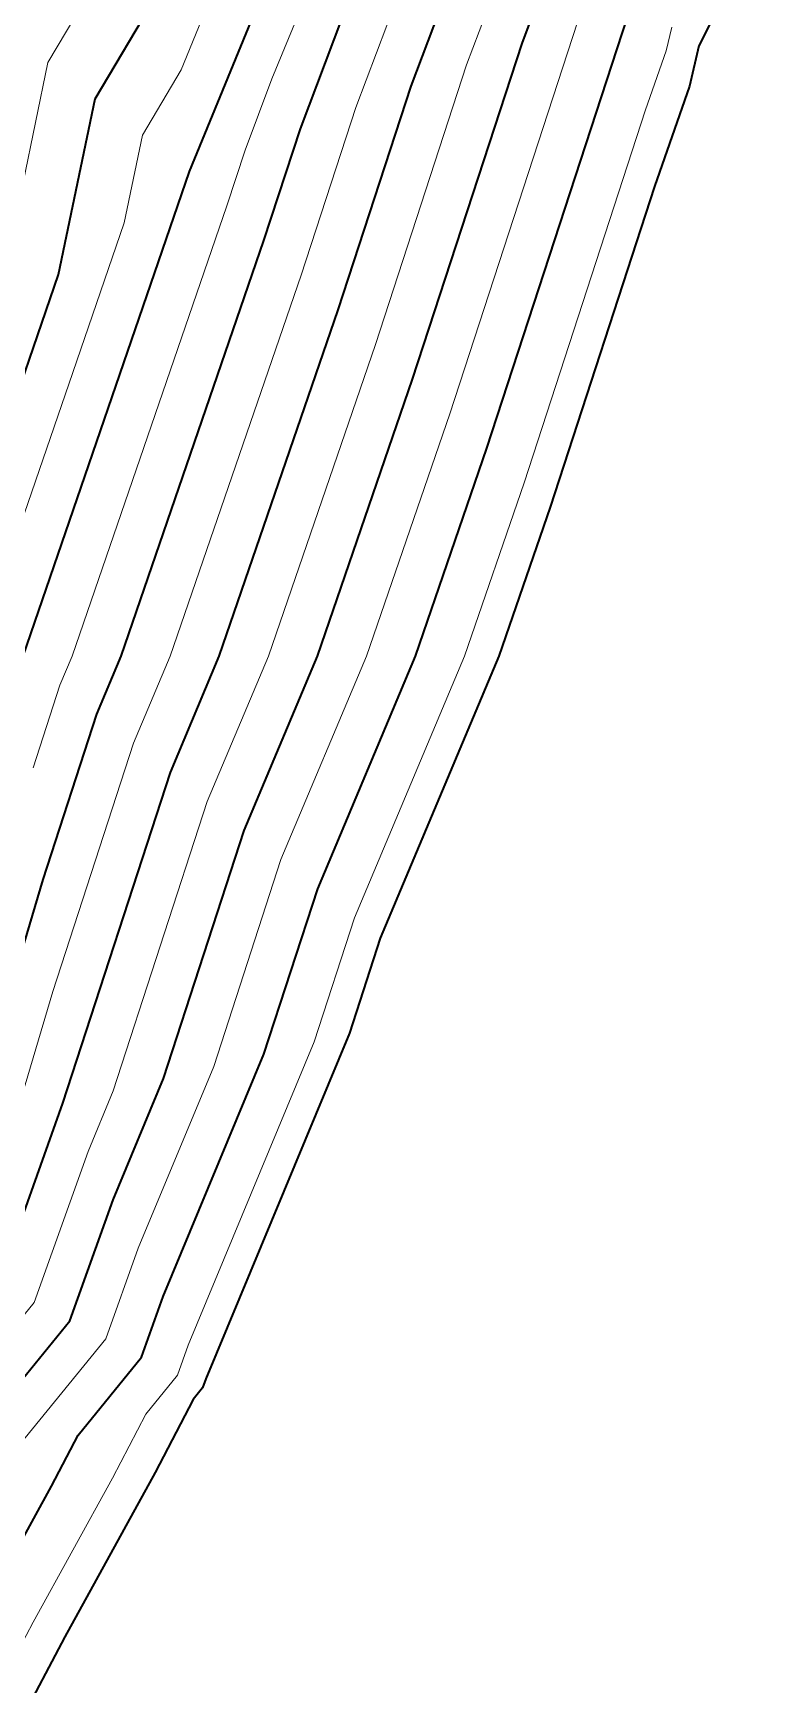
# Model space of a CAD drawing. Header units: millimetres. Extents: x -861324 to 439029, y -308065 to 694685.
# Drawn here: x 2073 to 17167, y 10606 to 44471 of the extents above; entities that cross this region are included whole.
import ezdxf

# ---------------------------------------------------------------- set-up
doc = ezdxf.new("R2010")
doc.units = ezdxf.units.MM
for name, color, linetype, lineweight in [('C-TOPO', 7, 'Continuous', 9), ('C-TOPO-MAJR', 7, 'Continuous', 35), ('C-TOPO-MINR', 7, 'Continuous', 9)]:
    doc.layers.add(name, color=color, linetype=linetype, lineweight=lineweight)

msp = doc.modelspace()

# ---------------------------------------------------------------- linework, layer by layer
at = {"layer": 'C-TOPO', "lineweight": 35}
for p, q in [((17167, 47110), (15713, 44209)), ((15713, 44209), (15517, 43385)), ((15517, 43385), (14805, 41327)), ((14805, 41327), (12664, 34751)), ((12664, 34751), (11616, 31699)), ((11616, 31699), (9186, 25917)), ((9186, 25917), (8553, 23967)), ((8553, 23967), (5612, 16881)), ((5546, 16695), (5350, 16456)), ((5612, 16881), (5546, 16695)), ((5350, 16456), (4575, 14959)), ((4575, 14959), (2721, 11595)), ((2721, 11595), (-2106, 2423))]:
    msp.add_line(p, q, dxfattribs=at)
at = {"layer": 'C-TOPO-MAJR'}
for p, q in [((5280, 41636), (8732, 50062)), ((9819, 43384), (12013, 49211)), ((12089, 44259), (13185, 47172)), ((3344, 43124), (4933, 45794)), ((7550, 42510), (8646, 45424)), ((11370, 35958), (14358, 45133)), ((9847, 37377), (12089, 44259)), ((8325, 38797), (9819, 43384)), ((2596, 39524), (3344, 43124)), ((6802, 40217), (7550, 42510)), ((1869, 31699), (5280, 41636)), ((3879, 31699), (6802, 40217)), ((488, 33388), (2596, 39524)), ((5888, 31699), (8325, 38797)), ((7898, 31699), (9847, 37377)), ((9908, 31699), (11370, 35958)), ((3377, 30507), (3879, 31699)), ((4886, 29315), (5888, 31699)), ((6395, 28123), (7898, 31699)), ((7903, 26930), (9908, 31699)), ((2277, 27116), (3377, 30507)), ((2684, 22532), (4886, 29315)), ((4743, 23036), (6395, 28123)), ((773, 22037), (2277, 27116)), ((6802, 23539), (7903, 26930)), ((4739, 18567), (6802, 23539)), ((3711, 20549), (4743, 23036)), ((1359, 18815), (2684, 22532)), ((2828, 18071), (3711, 20549)), ((4297, 17328), (4739, 18567)), ((223, 14875), (2828, 18071)), ((2994, 15729), (4297, 17328)), ((2450, 14679), (2994, 15729)), ((1150, 12318), (2450, 14679))]:
    msp.add_line(p, q, dxfattribs=at)
at = {"layer": 'C-TOPO-MINR'}
for p, q in [((5106, 43715), (7696, 50035)), ((6963, 43530), (9553, 49849)), ((10954, 43822), (12599, 48191)), ((2376, 43869), (4759, 47873)), ((8684, 42947), (10330, 47317)), ((10609, 36668), (13223, 44696)), ((15040, 44105), (15155, 44589)), ((14621, 42894), (15040, 44105)), ((1255, 38467), (2376, 43869)), ((4312, 42380), (5106, 43715)), ((9086, 38087), (10954, 43822)), ((6415, 42073), (6963, 43530)), ((7564, 39507), (8684, 42947)), ((12131, 35248), (14621, 42894)), ((3938, 40580), (4312, 42380)), ((6041, 40926), (6415, 42073)), ((2874, 31699), (6041, 40926)), ((2884, 37512), (3938, 40580)), ((4883, 31699), (7564, 39507)), ((6893, 31699), (9086, 38087)), ((1178, 32544), (2884, 37512)), ((8903, 31699), (10609, 36668)), ((10913, 31699), (12131, 35248)), ((2623, 31103), (2874, 31699)), ((4132, 29911), (4883, 31699)), ((5640, 28719), (6893, 31699)), ((7149, 27526), (8903, 31699)), ((8658, 26334), (10913, 31699)), ((2073, 29407), (2623, 31103)), ((2480, 24824), (4132, 29911)), ((3714, 22784), (5640, 28719)), ((5773, 23287), (7149, 27526)), ((7832, 23791), (8658, 26334)), ((1729, 22285), (2480, 24824)), ((5252, 17575), (7832, 23791)), ((4225, 19558), (5773, 23287)), ((3198, 21541), (3714, 22784)), ((2094, 18443), (3198, 21541)), ((3563, 17699), (4225, 19558)), ((-1163, 14448), (2094, 18443)), ((1609, 15302), (3563, 17699)), ((5032, 16956), (5252, 17575)), ((4380, 16157), (5032, 16956)), ((3700, 14844), (4380, 16157)), ((2074, 11893), (3700, 14844)), ((-2161, 3847), (2074, 11893))]:
    msp.add_line(p, q, dxfattribs=at)

doc.saveas('drawing.dxf')
